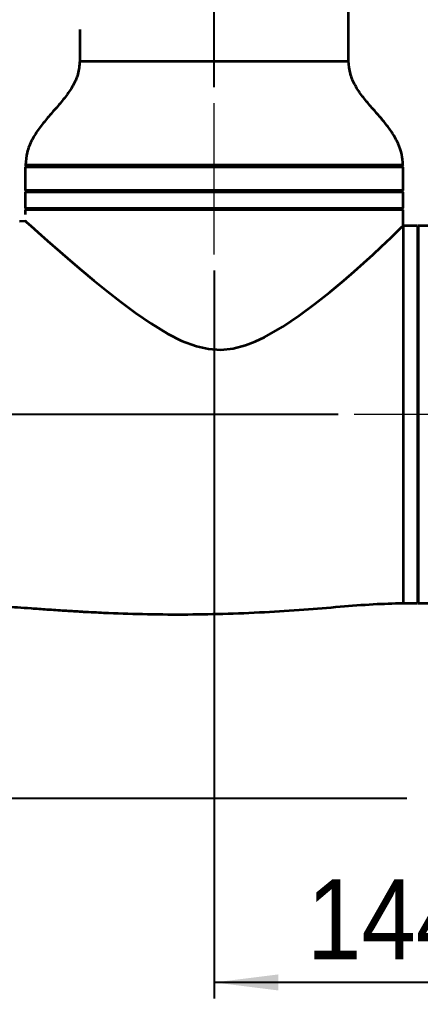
# Model space of a CAD drawing. Header units: millimetres. Extents: x 116 to 166, y 85 to 196.
# Drawn here: x 134.16 to 146.68, y 85.28 to 115.88 of the extents above; entities that cross this region are included whole.
import ezdxf

# ---------------------------------------------------------------- set-up
doc = ezdxf.new("R2010")
doc.units = ezdxf.units.MM
doc.linetypes.add('CENTERX2', pattern=[20.32, 12.7, -2.54, 2.54, -2.54])
doc.layers.add('SLD-0', color=179, linetype='Continuous')
doc.layers.add('标注层', color=7, linetype='Continuous')
doc.styles.add('SLDTEXTSTYLE1', font='GOTHIC.TTF', dxfattribs={"width": 0.79431})
doc.styles.add('SLDTEXTSTYLE2', font='GOTHIC.TTF', dxfattribs={"width": 0.913})
doc.dimstyles.new('SLDDIMSTYLE0', dxfattribs={"dimtxt": 2.5, "dimasz": 3.5, "dimexe": 0, "dimexo": 0.0625, "dimgap": 0.625, "dimtad": 2, "dimlfac": 10, "dimrnd": 1e-09, "dimzin": 12, "dimdsep": 46, "dimtxsty": 'SLDTEXTSTYLE1', "dimblk1": 'NONE', "dimblk2": 'NONE', "dimsah": 1, "dimcen": 0.09, "dimadec": 0, "dimazin": 3, "dimtfac": 1, "dimtofl": 0, "dimtmove": 0, "dimatfit": 3, "dimldrblk": 'NONE', "dimfxl": 0, "dimfrac": 2, "dimtolj": 1, "dimtzin": 12, "dimarcsym": 0})
doc.dimstyles.new('SLDDIMSTYLE2', dxfattribs={"dimtxt": 2.5, "dimasz": 3.5, "dimexe": 0, "dimexo": 0.0625, "dimgap": 0.625, "dimtad": 2, "dimdec": 0, "dimlfac": 10, "dimrnd": 1e-09, "dimzin": 12, "dimdsep": 46, "dimtxsty": 'SLDTEXTSTYLE1', "dimblk1": 'NONE', "dimblk2": 'NONE', "dimsah": 1, "dimcen": 0.09, "dimadec": 0, "dimazin": 3, "dimtfac": 1, "dimtofl": 0, "dimtmove": 0, "dimatfit": 3, "dimldrblk": 'NONE', "dimfxl": 0, "dimfrac": 2, "dimtolj": 1, "dimtzin": 12, "dimarcsym": 0})

# ---------------------------------------------------------------- blocks, each defined once
blk = doc.blocks.new('_D')
at = {"layer": '标注层'}
for p, q in [((142.652, 185.455), (118.73, 185.455)), ((119.23, 185.455), (119.23, 103.537)), ((144.108, 103.537), (118.73, 103.537))]:
    blk.add_line(p, q, dxfattribs=at)
for points in [[(119.23, 185.455), (118.98, 183.455), (119.48, 183.455)], [(119.23, 103.537), (119.48, 105.537), (118.98, 105.537)]]:
    blk.add_solid(points, dxfattribs=at)
at = {"layer": '标注层', "insert": (116.007, 140.188), "char_height": 2.5, "attachment_point": 1, "rotation": 90, "style": 'SLDTEXTSTYLE2'}
blk.add_mtext('819.18', dxfattribs=at)
blk = doc.blocks.new('_NONE')
blk = doc.blocks.new('_D_3')
at = {"layer": '标注层'}
for p, q in [((144.108, 139.537), (127.953, 139.537)), ((128.453, 139.537), (128.453, 103.537)), ((144.108, 103.537), (127.953, 103.537))]:
    blk.add_line(p, q, dxfattribs=at)
for points in [[(128.453, 139.537), (128.203, 137.537), (128.703, 137.537)], [(128.453, 103.537), (128.703, 105.537), (128.203, 105.537)]]:
    blk.add_solid(points, dxfattribs=at)
at = {"layer": '标注层', "insert": (125.23, 119.188), "char_height": 2.5, "attachment_point": 1, "rotation": 90, "style": 'SLDTEXTSTYLE2'}
blk.add_mtext('360', dxfattribs=at)
blk = doc.blocks.new('_D_4')
at = {"layer": '标注层'}
for p, q in [((154.502, 161.857), (154.502, 119.134)), ((140.238, 113.767), (140.238, 120.134)), ((140.238, 119.634), (154.502, 119.634)), ((154.502, 119.634), (164.584, 119.634))]:
    blk.add_line(p, q, dxfattribs=at)
for points in [[(140.238, 119.634), (142.238, 119.384), (142.238, 119.884)], [(154.502, 119.634), (152.502, 119.884), (152.502, 119.384)]]:
    blk.add_solid(points, dxfattribs=at)
at = {"layer": '标注层', "insert": (155.969, 122.857), "char_height": 2.5, "attachment_point": 1, "style": 'SLDTEXTSTYLE2'}
blk.add_mtext('142.64', dxfattribs=at)
blk = doc.blocks.new('_D_6')
at = {"layer": '标注层'}
for p, q in [((140.238, 108.037), (140.238, 85.275)), ((154.653, 93.822), (154.653, 85.275)), ((154.653, 85.775), (140.238, 85.775))]:
    blk.add_line(p, q, dxfattribs=at)
for points in [[(140.238, 85.775), (142.238, 85.525), (142.238, 86.025)], [(154.653, 85.775), (152.653, 86.025), (152.653, 85.525)]]:
    blk.add_solid(points, dxfattribs=at)
at = {"layer": '标注层', "insert": (143.139, 88.998), "char_height": 2.5, "attachment_point": 1, "style": 'SLDTEXTSTYLE2'}
blk.add_mtext('144.15', dxfattribs=at)
blk = doc.blocks.new('_D_7')
at = {"layer": '标注层'}
for p, q in [((144.108, 103.537), (127.953, 103.537)), ((128.453, 103.537), (128.453, 91.522)), ((146.253, 91.522), (127.953, 91.522))]:
    blk.add_line(p, q, dxfattribs=at)
for points in [[(128.453, 103.537), (128.203, 101.537), (128.703, 101.537)], [(128.453, 91.522), (128.703, 93.522), (128.203, 93.522)]]:
    blk.add_solid(points, dxfattribs=at)
at = {"layer": '标注层', "insert": (125.23, 93.222), "char_height": 2.5, "attachment_point": 1, "rotation": 90, "style": 'SLDTEXTSTYLE2'}
blk.add_mtext('120.15', dxfattribs=at)

msp = doc.modelspace()

# ---------------------------------------------------------------- linework, layer by layer
at = {"layer": 'SLD-0', "color": 179, "linetype": 'Continuous', "lineweight": 35}
for p, q in [((144.4384, 114.5869), (144.4384, 128.4869)), ((136.0384, 115.5702), (136.0384, 114.5869)), ((134.3384, 111.2669), (134.3384, 110.5369)), ((146.1384, 111.2669), (134.3384, 111.2669)), ((146.0877, 111.2869), (134.3891, 111.2869)), ((146.1384, 110.5369), (146.1384, 111.2669)), ((146.1384, 110.5369), (134.3384, 110.5369)), ((134.3384, 110.4869), (134.3384, 109.9869)), ((146.1384, 109.9869), (146.1384, 110.4869)), ((134.341, 109.7869), (134.341, 109.9369)), ((146.1384, 109.9369), (134.341, 109.9369)), ((146.1384, 109.4369), (146.1384, 109.9369)), ((134.3414, 109.5842), (134.1604, 109.5713)), ((134.3384, 109.6141), (134.3384, 109.581)), ((134.3416, 109.581), (134.3453, 109.5776)), ((134.3453, 109.5776), (134.3797, 109.5466)), ((134.3797, 109.5466), (134.5091, 109.4301)), ((134.5091, 109.4301), (134.7258, 109.2364)), ((145.8948, 109.1962), (145.9973, 109.2967)), ((145.9973, 109.2967), (146.1018, 109.4003)), ((146.1018, 109.4003), (146.1384, 109.4369)), ((146.5884, 109.4369), (146.1384, 109.4369)), ((146.5884, 109.4369), (146.5884, 103.5369)), ((147.4534, 109.4369), (146.6084, 109.4369)), ((146.6084, 109.4369), (146.6084, 97.6369)), ((134.7258, 109.2364), (135.0318, 108.9654)), ((145.4558, 108.776), (145.7676, 109.0727)), ((145.7676, 109.0727), (145.8948, 109.1962)), ((146.6084, 109.2369), (146.5884, 109.2369)), ((135.0318, 108.9654), (135.4144, 108.6309)), ((145.2008, 108.5392), (145.4558, 108.776)), ((135.4144, 108.6309), (135.7383, 108.3515)), ((144.9159, 108.2805), (145.2008, 108.5392)), ((135.7383, 108.3515), (136.0907, 108.0522)), ((136.0907, 108.0522), (136.4792, 107.7286)), ((144.6125, 108.0115), (144.9159, 108.2805)), ((144.2863, 107.7299), (144.6125, 108.0115)), ((136.4792, 107.7286), (136.8916, 107.394)), ((143.8479, 107.3641), (144.2863, 107.7299)), ((136.8916, 107.394), (137.3246, 107.0546)), ((143.3788, 106.9911), (143.8479, 107.3641)), ((137.3246, 107.0546), (137.7798, 106.7155)), ((142.8934, 106.6289), (143.3788, 106.9911)), ((137.7798, 106.7155), (138.2698, 106.3766)), ((142.377, 106.2792), (142.8934, 106.6289)), ((138.2698, 106.3766), (138.789, 106.0606)), ((141.8119, 105.9528), (142.377, 106.2792)), ((138.789, 106.0606), (139.2192, 105.8432)), ((141.519, 105.8145), (141.8119, 105.9528)), ((139.2192, 105.8432), (139.6817, 105.6702)), ((139.6817, 105.6702), (140.0567, 105.5868)), ((140.8335, 105.6008), (141.2138, 105.6985)), ((141.2138, 105.6985), (141.519, 105.8145)), ((140.0567, 105.5868), (140.4511, 105.5617)), ((140.4511, 105.5617), (140.8335, 105.6008)), ((146.5884, 103.5369), (146.5884, 97.6369)), ((146.5884, 97.8369), (146.6084, 97.8369)), ((146.1384, 97.6369), (146.5884, 97.6369)), ((146.6084, 97.6369), (147.4534, 97.6369))]:
    msp.add_line(p, q, dxfattribs=at)
at = {"layer": 'SLD-0', "color": 8, "linetype": 'Continuous', "lineweight": 35}
for p, q in [((136.0384, 114.5869), (144.4384, 114.5869)), ((134.3392, 111.3383), (146.1377, 111.3383)), ((146.1384, 110.4869), (134.3384, 110.4869)), ((134.3384, 109.9869), (146.1384, 109.9869)), ((146.1384, 109.4369), (146.1384, 97.6369))]:
    msp.add_line(p, q, dxfattribs=at)
at = {"layer": 'SLD-0', "color": 179, "linetype": 'Continuous', "lineweight": 35}
for centre, radius, start, end in [((134.3891, 111.3369), 0.05, 178.34659, 270), ((135.8384, 111.1869), 0.1, 53.1301, 90), ((144.6384, 111.1869), 0.1, 90, 126.8699), ((146.0877, 111.3369), 0.05, 270, 1.65341), ((134.3884, 110.4869), 0.05, 90, 180), ((146.0884, 110.4869), 0.05, 0, 90), ((134.3884, 109.9869), 0.05, 180, 270), ((146.0884, 109.9869), 0.05, 270, 0)]:
    msp.add_arc(centre, radius, start, end, dxfattribs=at)
for points, knots in [([(136.0384, 114.5869), (136.0267, 114.4484), (136.0036, 114.1755), (135.8285, 113.7985), (135.5946, 113.4581), (135.32, 113.1353), (135.0357, 112.816), (134.7657, 112.4854), (134.5387, 112.1285), (134.3761, 111.7427), (134.3551, 111.4696), (134.345, 111.3376)], [0, 0, 0, 0, 0.1104526, 0.2176476, 0.3274395, 0.4408932, 0.5564343, 0.6697954, 0.7819643, 0.8946085, 1, 1, 1, 1]), ([(146.1326, 111.3396), (146.1254, 111.4492), (146.1103, 111.6792), (145.9919, 112.0109), (145.8193, 112.3258), (145.6072, 112.616), (145.3746, 112.8909), (145.1227, 113.1748), (144.8686, 113.4761), (144.6412, 113.8116), (144.472, 114.1827), (144.4497, 114.4508), (144.4384, 114.5869)], [0, 0, 0, 0, 0.0875718, 0.1838146, 0.2788345, 0.3745261, 0.470962, 0.567155, 0.6784225, 0.7861232, 0.8914201, 1, 1, 1, 1]), ([(133.4884, 97.5369), (133.5739, 97.5347), (133.7754, 97.5295), (134.1187, 97.5054), (134.5412, 97.4753), (135.0308, 97.4398), (135.5365, 97.4053), (135.878, 97.3855), (136.0363, 97.3764)], [0, 0, 0, 0, 0.1004047, 0.2368483, 0.404336, 0.5981056, 0.8136809, 1, 1, 1, 1]), ([(136.0363, 97.3764), (136.0761, 97.374), (136.3257, 97.3589), (136.9809, 97.3275), (138.015, 97.2916), (139.2574, 97.2794), (140.5282, 97.2993), (141.7899, 97.3522), (143.0118, 97.4335), (144.1432, 97.524), (145.1741, 97.6113), (145.8287, 97.6287), (146.1384, 97.6369)], [0, 0, 0, 0, 0.0118347, 0.0741721, 0.1945402, 0.3187162, 0.4426436, 0.5714609, 0.6932204, 0.8058261, 0.9081194, 1, 1, 1, 1])]:
    msp.add_open_spline(points, degree=3, knots=knots, dxfattribs=at)
at = {"layer": '标注层', "linetype": 'CENTERX2', "lineweight": 18}
for p, q in [((140.2384, 108.5369), (140.2384, 113.2669)), ((149.4534, 103.5369), (144.6084, 103.5369))]:
    msp.add_line(p, q, dxfattribs=at)

# ---------------------------------------------------------------- dimensions: what is measured, and where the dimension line sits
at = {"layer": '标注层'}
for base, p1, p2, dimstyle, picture, middle in [((119.2297, 185.4545), (144.6084, 103.5369), (143.1522, 185.4545), 'SLDDIMSTYLE0', '_D', (119.2297, 144.4957)), ((128.4527, 139.5369), (144.6084, 103.5369), (144.6084, 139.5369), 'SLDDIMSTYLE2', '_D_3', (128.4527, 121.5369)), ((128.4527, 103.5369), (146.7534, 91.5219), (144.6084, 103.5369), 'SLDDIMSTYLE0', '_D_7', (128.4527, 97.5294))]:
    dim = msp.add_linear_dim(base=base, p1=p1, p2=p2, angle=90, dimstyle=dimstyle, dxfattribs=at)
    dim.commit()
    dim.dimension.update_dxf_attribs({"geometry": picture, "text_midpoint": middle, "dimtype": 160})
for base, p1, p2, picture, middle in [((140.2384, 119.6343), (154.5022, 162.3569), (140.2384, 113.2669), '_D_4', (160.2763, 119.6343)), ((154.6534, 85.7751), (140.2384, 108.5369), (154.6534, 94.3219), '_D_6', (147.4459, 85.7751))]:
    dim = msp.add_linear_dim(base=base, p1=p1, p2=p2, dimstyle='SLDDIMSTYLE0', dxfattribs=at)
    dim.commit()
    dim.dimension.update_dxf_attribs({"geometry": picture, "text_midpoint": middle, "dimtype": 160})

doc.saveas('drawing.dxf')
